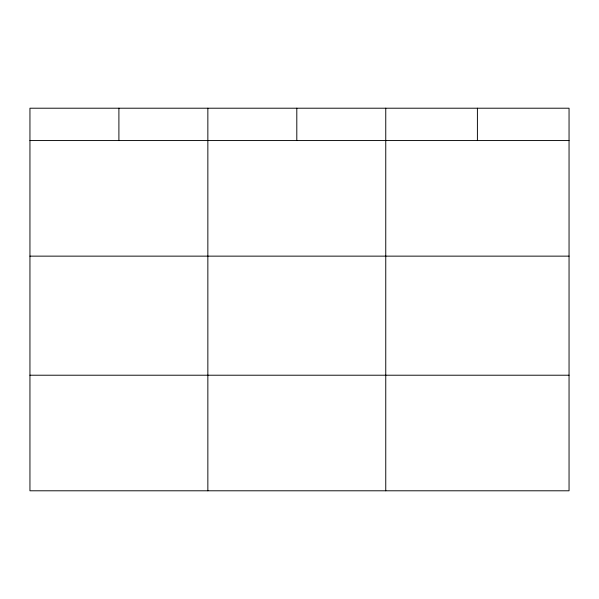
<?xml version="1.0" encoding="UTF-8"?>
<svg xmlns="http://www.w3.org/2000/svg" width="599" height="599" viewBox="0 0 599 599"><rect width="100%" height="100%" fill="white"/><g stroke="black" fill="none" stroke-linecap="round" stroke-linejoin="round"><path stroke-width="0.9" d="M569.05 256.14L569.05 108.209L29.95 108.209L29.95 490.791L569.05 490.791L569.05 256.14L29.95 256.14M29.95 140.563L569.05 140.563M29.95 375.214L569.05 375.214M477.403 108.209L477.403 140.563M385.756 108.209L385.756 490.791M296.805 108.209L296.805 140.563M207.853 108.209L207.853 490.791M118.902 108.209L118.902 140.563"/></g></svg>
